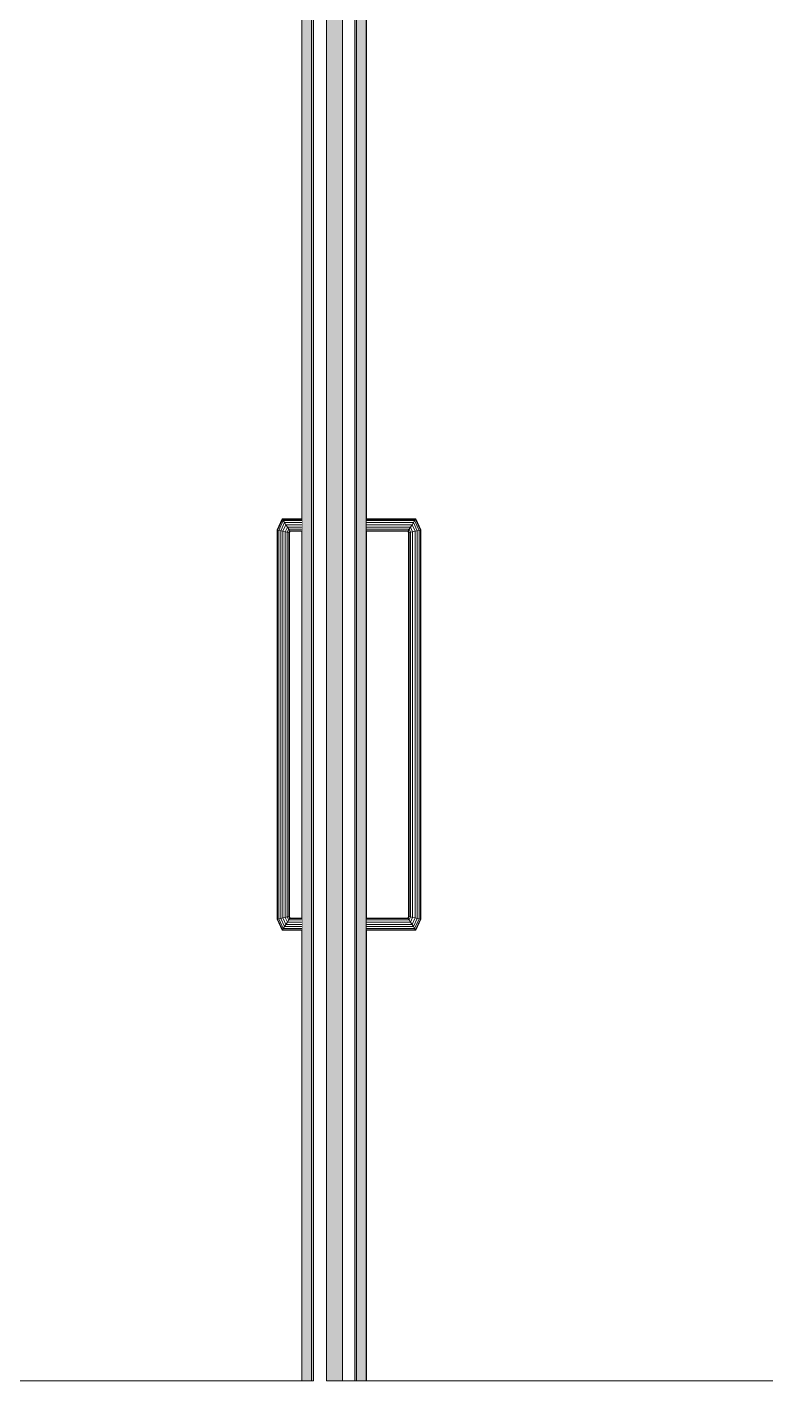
# Model space of a CAD drawing. Header units: millimetres. Extents: x -46169 to 228156, y -86316 to 18123.
# Drawn here: x 144138 to 145285, y -68961 to -66858 of the extents above; entities that cross this region are included whole.
import ezdxf

# ---------------------------------------------------------------- set-up
doc = ezdxf.new("R2010")
doc.units = ezdxf.units.MM
doc.header["$MEASUREMENT"] = 0
doc.linetypes.add('Dashed', pattern=[2822.222233, 1411.111116, -1411.111116])
doc.linetypes.add('Wipeout_Contour', pattern=[1000, 0, -1000])
for name, color, linetype, lineweight, true_color in [('0_Pen_No__105', 7, 'Continuous', 15, 0xa6a6a6), ('New_A-25-M_Wall_Int_Pen_No__107', 7, 'Continuous', 15, 0xa6a6a6), ('New_ArchiCAD Doors_Pen_No__63', 7, 'Continuous', 20, 0x606060)]:
    doc.layers.add(name, color=color, linetype=linetype, lineweight=lineweight, true_color=true_color)
for name, color, linetype in [('New_A-20-M_Floor_Slab', 7, 'Continuous'), ('New_A-25-M_Wall_Int', 7, 'Continuous'), ('New_ArchiCAD Doors', 7, 'Continuous')]:
    doc.layers.add(name, color=color, linetype=linetype)
for name, color, linetype, lineweight in [('New_A-20-M_Floor_Slab_Pen_No__4', 7, 'Continuous', 20), ('New_A-25-M_Wall_Int_Pen_No__1', 7, 'Continuous', 13), ('New_A-25-M_Wall_Int_Pen_No__87', 8, 'Continuous', 20), ('New_ArchiCAD Doors_Pen_No__3', 7, 'Continuous', 18), ('New_ArchiCAD Doors_Pen_No__93', 8, 'Continuous', 13)]:
    doc.layers.add(name, color=color, linetype=linetype, lineweight=lineweight)

# ---------------------------------------------------------------- blocks, each defined once
blk = doc.blocks.new('Section Elem_36_1', base_point=(104446.8, -81111))
at = {"color": 254, "linetype": 'Wipeout_Contour', "lineweight": 0, "ltscale": 635013.08444}
blk.add_wipeout([(144773.8, -65003.9), (144937.8, -65001.9), (144937.8, -64911), (144773.8, -64911)], dxfattribs=at).dxf.layer = 'New_A-25-M_Wall_Int'
at = {"color": 254, "linetype": 'Wipeout_Contour', "lineweight": 0, "ltscale": 634846.539658}
blk.add_wipeout([(144664.3, -65201), (144664.3, -65361), (144664.4, -65361), (144664.4, -65201)], dxfattribs=at).dxf.layer = 'New_A-25-M_Wall_Int'
at = {"color": 254, "linetype": 'Wipeout_Contour', "lineweight": 0, "ltscale": 636665.576805}
blk.add_wipeout([(144664.3, -65894.1), (144664.3, -66861), (144664.4, -66861), (144664.4, -65894.1)], dxfattribs=at).dxf.layer = 'New_A-25-M_Wall_Int'
at = {"layer": 'New_A-25-M_Wall_Int_Pen_No__87', "linetype": 'Continuous'}
blk.add_line((144773.8, -65003.9), (144773.8, -64911), dxfattribs=at)
blk = doc.blocks.new('*X60', base_point=(104446.8, -81111))
at = {"layer": 'New_A-25-M_Wall_Int_Pen_No__107', "linetype": 'Continuous'}
blk.add_hatch(color=256, dxfattribs=at).paths.add_polyline_path([(144602.3, -68961), (144627.3, -68961), (144627.3, -65201), (144602.3, -65201)])
blk = doc.blocks.new('Section Elem_37_1', base_point=(104446.8, -81111))
at = {"layer": 'New_A-25-M_Wall_Int_Pen_No__107', "linetype": 'Continuous'}
blk.add_hatch(color=256, dxfattribs=at).paths.add_polyline_path([(144564.3, -65201), (144564.3, -68961), (144579.3, -68961), (144579.3, -65201)])
at = {"layer": 'New_A-25-M_Wall_Int_Pen_No__107', "linetype": 'Continuous', "lineweight": 0, "true_color": 0x535353}
blk.add_hatch(color=251, dxfattribs=at).paths.add_polyline_path([(144579.3, -68961), (144582.3, -68961), (144582.3, -65201), (144579.3, -65201)])
at = {"layer": 'New_A-25-M_Wall_Int_Pen_No__1', "linetype": 'Continuous'}
blk.add_line((144564.3, -65961), (144564.3, -68961), dxfattribs=at)
at = {"color": 254, "linetype": 'Wipeout_Contour', "lineweight": 0, "ltscale": 797207.769052}
blk.add_wipeout([(144664.3, -66861), (144664.3, -66918), (144664.4, -66918), (144664.4, -67622), (144664.4, -66861)], dxfattribs=at).dxf.layer = 'New_A-25-M_Wall_Int'
at = {"layer": 'New_A-25-M_Wall_Int_Pen_No__1', "linetype": 'Continuous'}
blk.add_line((144664.3, -65201), (144664.3, -68961), dxfattribs=at)
at = {"color": 254, "linetype": 'Wipeout_Contour', "lineweight": 0, "ltscale": 637616.653371}
blk.add_wipeout([(144582.3, -68961), (144602.3, -68961), (144602.3, -65201), (144582.3, -65201)], dxfattribs=at).dxf.layer = 'New_A-25-M_Wall_Int'
at = {"layer": 'New_A-25-M_Wall_Int_Pen_No__1', "linetype": 'Continuous'}
for p, q in [((144579.3, -65201), (144579.3, -68961)), ((144582.3, -65201), (144582.3, -68961))]:
    blk.add_line(p, q, dxfattribs=at)
at = {"color": 254, "linetype": 'Wipeout_Contour', "lineweight": 0, "ltscale": 637698.293806}
blk.add_wipeout([(144602.3, -68961), (144627.3, -68961), (144627.3, -65201), (144602.3, -65201)], dxfattribs=at).dxf.layer = 'New_A-25-M_Wall_Int'
at = {"layer": 'New_A-25-M_Wall_Int_Pen_No__1', "linetype": 'Continuous'}
blk.add_line((144602.3, -65201), (144602.3, -68961), dxfattribs=at)
at = {"layer": 'New_A-25-M_Wall_Int'}
blk.add_blockref('*X60', (104446.8, -81111), dxfattribs=at)
at = {"color": 254, "linetype": 'Wipeout_Contour', "lineweight": 0, "ltscale": 637778.12189}
blk.add_wipeout([(144627.3, -68961), (144646.3, -68961), (144646.3, -65201), (144627.3, -65201)], dxfattribs=at).dxf.layer = 'New_A-25-M_Wall_Int'
at = {"layer": 'New_A-25-M_Wall_Int_Pen_No__107', "linetype": 'Continuous', "lineweight": 0, "true_color": 0x535353}
blk.add_hatch(color=251, dxfattribs=at).paths.add_polyline_path([(144646.3, -68961), (144649.3, -68961), (144649.3, -65201), (144646.3, -65201)])
at = {"layer": 'New_A-25-M_Wall_Int_Pen_No__107', "linetype": 'Continuous'}
blk.add_hatch(color=256, dxfattribs=at).paths.add_polyline_path([(144649.3, -68961), (144664.3, -68961), (144664.3, -65201), (144649.3, -65201)])
at = {"layer": 'New_A-25-M_Wall_Int_Pen_No__1', "linetype": 'Continuous'}
for p, q in [((144627.3, -65201), (144627.3, -68961)), ((144646.3, -65201), (144646.3, -68961)), ((144649.3, -65201), (144649.3, -68961))]:
    blk.add_line(p, q, dxfattribs=at)
blk = doc.blocks.new('Section Elem_38_1', base_point=(104446.8, -81111))
at = {"layer": 'New_A-25-M_Wall_Int_Pen_No__87', "linetype": 'Continuous'}
for p, q in [((144664.4, -65814.4), (144664.4, -67622)), ((144664.4, -68261), (144664.4, -68961))]:
    blk.add_line(p, q, dxfattribs=at)
at = {"color": 254, "linetype": 'Wipeout_Contour', "lineweight": 0, "ltscale": 959182.434237}
blk.add_wipeout([(144664.5, -68242), (144728.9, -68242), (144730, -68239.6), (144730, -67643.4), (144728.9, -67641), (144664.5, -67641)], dxfattribs=at).dxf.layer = 'New_A-25-M_Wall_Int'
at = {"layer": 'New_A-25-M_Wall_Int_Pen_No__87', "linetype": 'Continuous'}
blk.add_line((144664.4, -67641), (144664.4, -68242), dxfattribs=at)
blk = doc.blocks.new('Section Elem_47_1', base_point=(104446.8, -81111))
at = {"layer": 'New_ArchiCAD Doors_Pen_No__63', "linetype": 'Continuous'}
blk.add_line((144664.4, -66861), (144664.3, -66861), dxfattribs=at)
at = {"color": 254, "linetype": 'Wipeout_Contour', "lineweight": 0, "ltscale": 2077875.376776495}
blk.add_wipeout([(144664.4, -66934), (144664.3, -66934), (144664.3, -68961), (144664.4, -68961), (144664.4, -68261), (144664.3, -68261), (144664.3, -68260.3), (144664.3, -68242), (144664.4, -68242), (144664.4, -67641), (144664.3, -67641), (144664.3, -67622), (144664.4, -67622)], dxfattribs=at).dxf.layer = 'New_ArchiCAD Doors'
at = {"color": 254, "linetype": 'Wipeout_Contour', "lineweight": 0, "ltscale": 639423.3698}
blk.add_wipeout([(144535.4, -68258.3), (144534.1, -68260.3), (144564.3, -68260.3), (144564.3, -68258.3)], dxfattribs=at).dxf.layer = 'New_ArchiCAD Doors'
at = {"layer": 'New_ArchiCAD Doors_Pen_No__3', "linetype": 'Continuous'}
for p, q in [((144664.5, -67015.4), (144664.5, -67075.4)), ((144664.5, -67112.9), (144664.5, -67172.8)), ((144664.5, -67210.3), (144664.5, -67270.3)), ((144664.5, -67307.7), (144664.5, -67367.7)), ((144664.5, -67405.2), (144664.5, -67465.2)), ((144664.5, -67502.6), (144664.5, -67562.6)), ((144664.5, -67697.5), (144664.5, -67757.5)), ((144664.5, -67795), (144664.5, -67855)), ((144664.5, -67879.5), (144664.5, -67939.5)), ((144664.5, -67999.4), (144664.5, -67939.5)), ((144664.5, -68083.9), (144664.5, -68024)), ((144664.5, -68181.4), (144664.5, -68121.4)), ((144664.5, -68376.3), (144664.5, -68316.3)), ((144664.5, -68473.7), (144664.5, -68413.8)), ((144664.5, -68571.2), (144664.5, -68511.2)), ((144664.5, -68668.6), (144664.5, -68608.7)), ((144664.5, -68766.1), (144664.5, -68706.1)), ((144664.5, -68863.5), (144664.5, -68803.5)), ((144664.4, -68961), (144664.4, -68901))]:
    blk.add_line(p, q, dxfattribs=at)
at = {"layer": 'New_ArchiCAD Doors_Pen_No__63', "linetype": 'Continuous'}
blk.add_line((144664.3, -68961), (144664.3, -68895), dxfattribs=at)
at = {"color": 254, "linetype": 'Wipeout_Contour', "lineweight": 0, "ltscale": 637581.276204}
blk.add_wipeout([(144664.4, -66918), (144664.3, -66918), (144664.3, -66934), (144664.4, -66934)], dxfattribs=at).dxf.layer = 'New_ArchiCAD Doors'
at = {"color": 254, "linetype": 'Wipeout_Contour', "lineweight": 0, "ltscale": 639424.134979}
blk.add_wipeout([(144534.1, -68260.3), (144533.7, -68261), (144564.3, -68261), (144564.3, -68260.3)], dxfattribs=at).dxf.layer = 'New_ArchiCAD Doors'
at = {"color": 254, "linetype": 'Wipeout_Contour', "lineweight": 0, "ltscale": 639975.565751}
blk.add_wipeout([(144664.3, -68258.3), (144664.3, -68260.3), (144740.6, -68260.3), (144739.3, -68258.3)], dxfattribs=at).dxf.layer = 'New_ArchiCAD Doors'
at = {"layer": 'New_ArchiCAD Doors_Pen_No__3', "linetype": 'Continuous'}
blk.add_line((144664.4, -66918), (144664.4, -66977.9), dxfattribs=at)
at = {"layer": 'New_ArchiCAD Doors_Pen_No__63', "linetype": 'Continuous'}
for p, q in [((144664.3, -66861), (144664.3, -66934)), ((144664.4, -66918), (144664.4, -66861)), ((144664.3, -66934), (144664.3, -66918)), ((144664.4, -66918), (144664.4, -66934))]:
    blk.add_line(p, q, dxfattribs=at)
at = {"color": 254, "linetype": 'Wipeout_Contour', "lineweight": 0, "ltscale": 639421.944677}
blk.add_wipeout([(144537.3, -68255.3), (144535.4, -68258.3), (144564.3, -68258.3), (144564.3, -68255.3)], dxfattribs=at).dxf.layer = 'New_ArchiCAD Doors'
at = {"color": 254, "linetype": 'Wipeout_Contour', "lineweight": 0, "ltscale": 639979.355817}
blk.add_wipeout([(144740.6, -68260.3), (144664.3, -68260.3), (144664.3, -68261), (144741, -68261)], dxfattribs=at).dxf.layer = 'New_ArchiCAD Doors'
at = {"color": 254, "linetype": 'Wipeout_Contour', "lineweight": 0, "ltscale": 639347.721003}
blk.add_wipeout([(144531.4, -68242.5), (144528.3, -68243.2), (144535.4, -68258.3), (144537.3, -68255.3)], dxfattribs=at).dxf.layer = 'New_ArchiCAD Doors'
at = {"color": 254, "linetype": 'Wipeout_Contour', "lineweight": 0, "ltscale": 639968.360974}
blk.add_wipeout([(144664.3, -68255.3), (144664.3, -68258.3), (144739.3, -68258.3), (144737.4, -68255.3)], dxfattribs=at).dxf.layer = 'New_ArchiCAD Doors'
at = {"color": 254, "linetype": 'Wipeout_Contour', "lineweight": 0, "ltscale": 639342.948762}
blk.add_wipeout([(144535.4, -68258.3), (144528.3, -68243.2), (144526.3, -68243.6), (144534.1, -68260.3)], dxfattribs=at).dxf.layer = 'New_ArchiCAD Doors'
at = {"color": 254, "linetype": 'Wipeout_Contour', "lineweight": 0, "ltscale": 640102.08429}
blk.add_wipeout([(144743.3, -68242.5), (144737.4, -68255.3), (144739.3, -68258.3), (144746.4, -68243.2)], dxfattribs=at).dxf.layer = 'New_ArchiCAD Doors'
at = {"color": 254, "linetype": 'Wipeout_Contour', "lineweight": 0, "ltscale": 639340.475302}
blk.add_wipeout([(144534.1, -68260.3), (144526.3, -68243.6), (144525.7, -68243.8), (144533.7, -68261)], dxfattribs=at).dxf.layer = 'New_ArchiCAD Doors'
at = {"color": 254, "linetype": 'Wipeout_Contour', "lineweight": 0, "ltscale": 639413.968353}
blk.add_wipeout([(144545.3, -68242.8), (144564.3, -68242.8), (144564.3, -68242), (144545.8, -68242)], dxfattribs=at).dxf.layer = 'New_ArchiCAD Doors'
at = {"color": 254, "linetype": 'Wipeout_Contour', "lineweight": 0, "ltscale": 640112.171584}
blk.add_wipeout([(144739.3, -68258.3), (144740.6, -68260.3), (144748.4, -68243.6), (144746.4, -68243.2)], dxfattribs=at).dxf.layer = 'New_ArchiCAD Doors'
at = {"color": 254, "linetype": 'Wipeout_Contour', "lineweight": 0, "ltscale": 639927.11424}
blk.add_wipeout([(144664.3, -68242.8), (144729.4, -68242.8), (144728.9, -68242), (144664.3, -68242)], dxfattribs=at).dxf.layer = 'New_ArchiCAD Doors'
at = {"color": 254, "linetype": 'Wipeout_Contour', "lineweight": 0, "ltscale": 640117.472145}
blk.add_wipeout([(144740.6, -68260.3), (144741, -68261), (144749, -68243.8), (144748.4, -68243.6)], dxfattribs=at).dxf.layer = 'New_ArchiCAD Doors'
at = {"color": 254, "linetype": 'Wipeout_Contour', "lineweight": 0, "ltscale": 639418.178321}
blk.add_wipeout([(144541.9, -68248.1), (144539.4, -68252), (144564.3, -68252), (144564.3, -68248.1)], dxfattribs=at).dxf.layer = 'New_ArchiCAD Doors'
at = {"color": 254, "linetype": 'Wipeout_Contour', "lineweight": 0, "ltscale": 639416.231992}
blk.add_wipeout([(144543.9, -68244.9), (144541.9, -68248.1), (144564.3, -68248.1), (144564.3, -68244.9)], dxfattribs=at).dxf.layer = 'New_ArchiCAD Doors'
at = {"color": 254, "linetype": 'Wipeout_Contour', "lineweight": 0, "ltscale": 639949.136452}
blk.add_wipeout([(144664.3, -68248.1), (144664.3, -68252), (144735.3, -68252), (144732.8, -68248.1)], dxfattribs=at).dxf.layer = 'New_ArchiCAD Doors'
at = {"color": 254, "linetype": 'Wipeout_Contour', "lineweight": 0, "ltscale": 639939.088032}
blk.add_wipeout([(144664.3, -68244.9), (144664.3, -68248.1), (144732.8, -68248.1), (144730.8, -68244.9)], dxfattribs=at).dxf.layer = 'New_ArchiCAD Doors'
at = {"color": 254, "linetype": 'Wipeout_Contour', "lineweight": 0, "ltscale": 639420.17172}
blk.add_wipeout([(144539.4, -68252), (144537.3, -68255.3), (144564.3, -68255.3), (144564.3, -68252)], dxfattribs=at).dxf.layer = 'New_ArchiCAD Doors'
at = {"color": 254, "linetype": 'Wipeout_Contour', "lineweight": 0, "ltscale": 639414.754935}
blk.add_wipeout([(144543.9, -68244.9), (144564.3, -68244.9), (144564.3, -68242.8), (144545.3, -68242.8)], dxfattribs=at).dxf.layer = 'New_ArchiCAD Doors'
at = {"color": 254, "linetype": 'Wipeout_Contour', "lineweight": 0, "ltscale": 639959.295242}
blk.add_wipeout([(144664.3, -68252), (144664.3, -68255.3), (144737.4, -68255.3), (144735.3, -68252)], dxfattribs=at).dxf.layer = 'New_ArchiCAD Doors'
at = {"layer": 'New_ArchiCAD Doors_Pen_No__3', "linetype": 'Continuous'}
blk.add_line((144664.5, -68278.8), (144664.5, -68261), dxfattribs=at)
at = {"layer": 'New_ArchiCAD Doors_Pen_No__63', "linetype": 'Continuous'}
blk.add_line((144664.4, -68261), (144664.4, -68961), dxfattribs=at)
at = {"layer": 'New_ArchiCAD Doors_Pen_No__93', "linetype": 'Continuous'}
for p, q in [((144664.3, -68260.3), (144664.3, -68258.3)), ((144664.3, -68261), (144664.3, -68260.3))]:
    blk.add_line(p, q, dxfattribs=at)
at = {"color": 254, "linetype": 'Wipeout_Contour', "lineweight": 0, "ltscale": 639375.334589}
blk.add_wipeout([(144545.8, -68242), (144544.7, -68239.6), (144543.9, -68239.7), (144545.3, -68242.8)], dxfattribs=at).dxf.layer = 'New_ArchiCAD Doors'
at = {"color": 254, "linetype": 'Wipeout_Contour', "lineweight": 0, "ltscale": 639931.369143}
blk.add_wipeout([(144664.3, -68244.9), (144730.8, -68244.9), (144729.4, -68242.8), (144664.3, -68242.8)], dxfattribs=at).dxf.layer = 'New_ArchiCAD Doors'
at = {"layer": 'New_ArchiCAD Doors_Pen_No__3', "linetype": 'Continuous'}
blk.add_line((144664.5, -68242), (144664.5, -68218.9), dxfattribs=at)
at = {"layer": 'New_ArchiCAD Doors_Pen_No__93', "linetype": 'Continuous'}
for p, q in [((144664.3, -68242.8), (144664.3, -68242)), ((144664.3, -68244.9), (144664.3, -68242.8)), ((144664.3, -68248.1), (144664.3, -68244.9)), ((144664.3, -68252), (144664.3, -68248.1)), ((144664.3, -68255.3), (144664.3, -68252)), ((144664.3, -68258.3), (144664.3, -68255.3))]:
    blk.add_line(p, q, dxfattribs=at)
at = {"color": 254, "linetype": 'Wipeout_Contour', "lineweight": 0, "ltscale": 639372.366319}
blk.add_wipeout([(144545.3, -68242.8), (144543.9, -68239.7), (144541.7, -68240.2), (144543.9, -68244.9)], dxfattribs=at).dxf.layer = 'New_ArchiCAD Doors'
at = {"color": 254, "linetype": 'Wipeout_Contour', "lineweight": 0, "ltscale": 640044.350115}
blk.add_wipeout([(144728.9, -68242), (144729.4, -68242.8), (144730.8, -68239.7), (144730, -68239.6)], dxfattribs=at).dxf.layer = 'New_ArchiCAD Doors'
at = {"color": 254, "linetype": 'Wipeout_Contour', "lineweight": 0, "ltscale": 639360.504771}
blk.add_wipeout([(144541.9, -68248.1), (144538.5, -68240.9), (144534.7, -68241.8), (144539.4, -68252)], dxfattribs=at).dxf.layer = 'New_ArchiCAD Doors'
at = {"color": 254, "linetype": 'Wipeout_Contour', "lineweight": 0, "ltscale": 640050.299317}
blk.add_wipeout([(144729.4, -68242.8), (144730.8, -68244.9), (144733, -68240.2), (144730.8, -68239.7)], dxfattribs=at).dxf.layer = 'New_ArchiCAD Doors'
at = {"color": 254, "linetype": 'Wipeout_Contour', "lineweight": 0, "ltscale": 639367.201842}
blk.add_wipeout([(144543.9, -68244.9), (144541.7, -68240.2), (144538.5, -68240.9), (144541.9, -68248.1)], dxfattribs=at).dxf.layer = 'New_ArchiCAD Doors'
at = {"color": 254, "linetype": 'Wipeout_Contour', "lineweight": 0, "ltscale": 640075.164213}
blk.add_wipeout([(144732.8, -68248.1), (144735.3, -68252), (144740, -68241.8), (144736.2, -68240.9)], dxfattribs=at).dxf.layer = 'New_ArchiCAD Doors'
at = {"color": 254, "linetype": 'Wipeout_Contour', "lineweight": 0, "ltscale": 639353.761264}
blk.add_wipeout([(144539.4, -68252), (144534.7, -68241.8), (144531.4, -68242.5), (144537.3, -68255.3)], dxfattribs=at).dxf.layer = 'New_ArchiCAD Doors'
at = {"color": 254, "linetype": 'Wipeout_Contour', "lineweight": 0, "ltscale": 640061.098148}
blk.add_wipeout([(144730.8, -68244.9), (144732.8, -68248.1), (144736.2, -68240.9), (144733, -68240.2)], dxfattribs=at).dxf.layer = 'New_ArchiCAD Doors'
at = {"layer": 'New_ArchiCAD Doors_Pen_No__93', "linetype": 'Continuous'}
for p, q in [((144533.7, -68261), (144534.1, -68260.3)), ((144533.7, -68261), (144564.3, -68261)), ((144534.1, -68260.3), (144535.4, -68258.3)), ((144534.1, -68260.3), (144564.3, -68260.3)), ((144535.4, -68258.3), (144537.3, -68255.3)), ((144535.4, -68258.3), (144564.3, -68258.3)), ((144537.3, -68255.3), (144564.3, -68255.3))]:
    blk.add_line(p, q, dxfattribs=at)
at = {"color": 254, "linetype": 'Wipeout_Contour', "lineweight": 0, "ltscale": 638863.570448}
blk.add_wipeout([(144544.7, -68239.6), (144544.7, -67643.4), (144543.9, -67643.2), (144543.9, -68239.7)], dxfattribs=at).dxf.layer = 'New_ArchiCAD Doors'
at = {"color": 254, "linetype": 'Wipeout_Contour', "lineweight": 0, "ltscale": 640089.39133}
blk.add_wipeout([(144735.3, -68252), (144737.4, -68255.3), (144743.3, -68242.5), (144740, -68241.8)], dxfattribs=at).dxf.layer = 'New_ArchiCAD Doors'
at = {"layer": 'New_ArchiCAD Doors_Pen_No__93', "linetype": 'Continuous'}
for p, q in [((144737.4, -68255.3), (144664.3, -68255.3)), ((144739.3, -68258.3), (144664.3, -68258.3)), ((144740.6, -68260.3), (144664.3, -68260.3)), ((144741, -68261), (144664.3, -68261)), ((144739.3, -68258.3), (144737.4, -68255.3)), ((144740.6, -68260.3), (144739.3, -68258.3)), ((144741, -68261), (144740.6, -68260.3))]:
    blk.add_line(p, q, dxfattribs=at)
at = {"color": 254, "linetype": 'Wipeout_Contour', "lineweight": 0, "ltscale": 638858.197141}
blk.add_wipeout([(144543.9, -68239.7), (144543.9, -67643.2), (144541.7, -67642.7), (144541.7, -68240.2)], dxfattribs=at).dxf.layer = 'New_ArchiCAD Doors'
at = {"color": 254, "linetype": 'Wipeout_Contour', "lineweight": 0, "ltscale": 639537.419632}
blk.add_wipeout([(144730, -68239.6), (144730.8, -68239.7), (144730.8, -67643.2), (144730, -67643.4)], dxfattribs=at).dxf.layer = 'New_ArchiCAD Doors'
at = {"color": 254, "linetype": 'Wipeout_Contour', "lineweight": 0, "ltscale": 638835.719941}
blk.add_wipeout([(144538.5, -68240.9), (144538.5, -67642), (144534.7, -67641.1), (144534.7, -68241.8)], dxfattribs=at).dxf.layer = 'New_ArchiCAD Doors'
at = {"color": 254, "linetype": 'Wipeout_Contour', "lineweight": 0, "ltscale": 639542.796172}
blk.add_wipeout([(144730.8, -68239.7), (144733, -68240.2), (144733, -67642.7), (144730.8, -67643.2)], dxfattribs=at).dxf.layer = 'New_ArchiCAD Doors'
at = {"color": 254, "linetype": 'Wipeout_Contour', "lineweight": 0, "ltscale": 638848.435085}
blk.add_wipeout([(144541.7, -68240.2), (144541.7, -67642.7), (144538.5, -67642), (144538.5, -68240.9)], dxfattribs=at).dxf.layer = 'New_ArchiCAD Doors'
at = {"color": 254, "linetype": 'Wipeout_Contour', "lineweight": 0, "ltscale": 639565.293514}
blk.add_wipeout([(144736.2, -68240.9), (144740, -68241.8), (144740, -67641.1), (144736.2, -67642)], dxfattribs=at).dxf.layer = 'New_ArchiCAD Doors'
at = {"layer": 'New_ArchiCAD Doors_Pen_No__93', "linetype": 'Continuous'}
for p, q in [((144545.3, -68242.8), (144545.8, -68242)), ((144545.3, -68242.8), (144564.3, -68242.8)), ((144545.8, -68242), (144564.3, -68242))]:
    blk.add_line(p, q, dxfattribs=at)
at = {"color": 254, "linetype": 'Wipeout_Contour', "lineweight": 0, "ltscale": 638822.855158}
blk.add_wipeout([(144534.7, -68241.8), (144534.7, -67641.1), (144531.4, -67640.4), (144531.4, -68242.5)], dxfattribs=at).dxf.layer = 'New_ArchiCAD Doors'
at = {"color": 254, "linetype": 'Wipeout_Contour', "lineweight": 0, "ltscale": 638390.038553}
blk.add_wipeout([(144545.3, -67640.2), (144545.8, -67641), (144564.3, -67641), (144564.3, -67640.2)], dxfattribs=at).dxf.layer = 'New_ArchiCAD Doors'
at = {"color": 254, "linetype": 'Wipeout_Contour', "lineweight": 0, "ltscale": 639552.566404}
blk.add_wipeout([(144733, -68240.2), (144736.2, -68240.9), (144736.2, -67642), (144733, -67642.7)], dxfattribs=at).dxf.layer = 'New_ArchiCAD Doors'
at = {"layer": 'New_ArchiCAD Doors_Pen_No__93', "linetype": 'Continuous'}
for p, q in [((144543.9, -68239.7), (144544.7, -68239.6)), ((144543.9, -68239.7), (144545.3, -68242.8)), ((144543.9, -68244.9), (144545.3, -68242.8)), ((144543.9, -68244.9), (144564.3, -68244.9)), ((144544.7, -68239.6), (144545.8, -68242)), ((144729.4, -68242.8), (144664.3, -68242.8)), ((144728.9, -68242), (144664.3, -68242)), ((144729.4, -68242.8), (144728.9, -68242))]:
    blk.add_line(p, q, dxfattribs=at)
at = {"color": 254, "linetype": 'Wipeout_Contour', "lineweight": 0, "ltscale": 638811.377973}
blk.add_wipeout([(144531.4, -68242.5), (144531.4, -67640.4), (144528.3, -67639.7), (144528.3, -68243.2)], dxfattribs=at).dxf.layer = 'New_ArchiCAD Doors'
at = {"color": 254, "linetype": 'Wipeout_Contour', "lineweight": 0, "ltscale": 638356.119178}
blk.add_wipeout([(144544.7, -67643.4), (144545.8, -67641), (144545.3, -67640.2), (144543.9, -67643.2)], dxfattribs=at).dxf.layer = 'New_ArchiCAD Doors'
at = {"color": 254, "linetype": 'Wipeout_Contour', "lineweight": 0, "ltscale": 638904.006785}
blk.add_wipeout([(144664.3, -67641), (144728.9, -67641), (144729.4, -67640.2), (144664.3, -67640.2)], dxfattribs=at).dxf.layer = 'New_ArchiCAD Doors'
at = {"color": 254, "linetype": 'Wipeout_Contour', "lineweight": 0, "ltscale": 639578.171361}
blk.add_wipeout([(144740, -68241.8), (144743.3, -68242.5), (144743.3, -67640.4), (144740, -67641.1)], dxfattribs=at).dxf.layer = 'New_ArchiCAD Doors'
at = {"layer": 'New_ArchiCAD Doors_Pen_No__93', "linetype": 'Continuous'}
for p, q in [((144541.7, -68240.2), (144543.9, -68239.7)), ((144541.7, -68240.2), (144543.9, -68244.9)), ((144541.9, -68248.1), (144543.9, -68244.9)), ((144730.8, -68244.9), (144664.3, -68244.9)), ((144730, -68239.6), (144728.9, -68242)), ((144730.8, -68239.7), (144729.4, -68242.8)), ((144730.8, -68244.9), (144729.4, -68242.8)), ((144730.8, -68239.7), (144730, -68239.6)), ((144539.4, -68252), (144541.9, -68248.1)), ((144539.4, -68252), (144564.3, -68252)), ((144541.9, -68248.1), (144564.3, -68248.1))]:
    blk.add_line(p, q, dxfattribs=at)
at = {"color": 254, "linetype": 'Wipeout_Contour', "lineweight": 0, "ltscale": 638802.250101}
blk.add_wipeout([(144528.3, -68243.2), (144528.3, -67639.7), (144526.3, -67639.3), (144526.3, -68243.6)], dxfattribs=at).dxf.layer = 'New_ArchiCAD Doors'
at = {"color": 254, "linetype": 'Wipeout_Contour', "lineweight": 0, "ltscale": 638350.171059}
blk.add_wipeout([(144543.9, -67638), (144541.7, -67642.7), (144543.9, -67643.2), (144545.3, -67640.2)], dxfattribs=at).dxf.layer = 'New_ArchiCAD Doors'
at = {"color": 254, "linetype": 'Wipeout_Contour', "lineweight": 0, "ltscale": 639026.201726}
blk.add_wipeout([(144730, -67643.4), (144730.8, -67643.2), (144729.4, -67640.2), (144728.9, -67641)], dxfattribs=at).dxf.layer = 'New_ArchiCAD Doors'
at = {"color": 254, "linetype": 'Wipeout_Contour', "lineweight": 0, "ltscale": 639589.661128}
blk.add_wipeout([(144743.3, -68242.5), (144746.4, -68243.2), (144746.4, -67639.7), (144743.3, -67640.4)], dxfattribs=at).dxf.layer = 'New_ArchiCAD Doors'
at = {"layer": 'New_ArchiCAD Doors_Pen_No__93', "linetype": 'Continuous'}
for p, q in [((144538.5, -68240.9), (144541.7, -68240.2)), ((144538.5, -68240.9), (144541.9, -68248.1)), ((144733, -68240.2), (144730.8, -68239.7)), ((144733, -68240.2), (144730.8, -68244.9)), ((144732.8, -68248.1), (144730.8, -68244.9)), ((144537.3, -68255.3), (144539.4, -68252)), ((144732.8, -68248.1), (144664.3, -68248.1)), ((144735.3, -68252), (144664.3, -68252)), ((144735.3, -68252), (144732.8, -68248.1))]:
    blk.add_line(p, q, dxfattribs=at)
at = {"color": 254, "linetype": 'Wipeout_Contour', "lineweight": 0, "ltscale": 638797.442386}
blk.add_wipeout([(144526.3, -68243.6), (144526.3, -67639.3), (144525.7, -67639.1), (144525.7, -68243.8)], dxfattribs=at).dxf.layer = 'New_ArchiCAD Doors'
at = {"color": 254, "linetype": 'Wipeout_Contour', "lineweight": 0, "ltscale": 638385.770367}
blk.add_wipeout([(144564.3, -67638), (144543.9, -67638), (144545.3, -67640.2), (144564.3, -67640.2)], dxfattribs=at).dxf.layer = 'New_ArchiCAD Doors'
at = {"color": 254, "linetype": 'Wipeout_Contour', "lineweight": 0, "ltscale": 639029.188439}
blk.add_wipeout([(144730.8, -67638), (144729.4, -67640.2), (144730.8, -67643.2), (144733, -67642.7)], dxfattribs=at).dxf.layer = 'New_ArchiCAD Doors'
at = {"color": 254, "linetype": 'Wipeout_Contour', "lineweight": 0, "ltscale": 639598.799946}
blk.add_wipeout([(144746.4, -68243.2), (144748.4, -68243.6), (144748.4, -67639.3), (144746.4, -67639.7)], dxfattribs=at).dxf.layer = 'New_ArchiCAD Doors'
at = {"layer": 'New_ArchiCAD Doors_Pen_No__93', "linetype": 'Continuous'}
for p, q in [((144525.7, -68243.8), (144526.3, -68243.6)), ((144525.7, -68243.8), (144533.7, -68261)), ((144526.3, -68243.6), (144528.3, -68243.2)), ((144526.3, -68243.6), (144534.1, -68260.3)), ((144528.3, -68243.2), (144531.4, -68242.5)), ((144528.3, -68243.2), (144535.4, -68258.3)), ((144531.4, -68242.5), (144534.7, -68241.8)), ((144531.4, -68242.5), (144537.3, -68255.3)), ((144534.7, -68241.8), (144538.5, -68240.9)), ((144534.7, -68241.8), (144539.4, -68252)), ((144736.2, -68240.9), (144732.8, -68248.1)), ((144736.2, -68240.9), (144733, -68240.2)), ((144737.4, -68255.3), (144735.3, -68252))]:
    blk.add_line(p, q, dxfattribs=at)
at = {"color": 254, "linetype": 'Wipeout_Contour', "lineweight": 0, "ltscale": 638368.045864}
blk.add_wipeout([(144539.4, -67631), (144541.9, -67634.8), (144564.3, -67634.8), (144564.3, -67631)], dxfattribs=at).dxf.layer = 'New_ArchiCAD Doors'
at = {"color": 254, "linetype": 'Wipeout_Contour', "lineweight": 0, "ltscale": 638903.216583}
blk.add_wipeout([(144664.3, -67638), (144664.3, -67640.2), (144729.4, -67640.2), (144730.8, -67638)], dxfattribs=at).dxf.layer = 'New_ArchiCAD Doors'
at = {"color": 254, "linetype": 'Wipeout_Contour', "lineweight": 0, "ltscale": 639603.614639}
blk.add_wipeout([(144748.4, -68243.6), (144749, -68243.8), (144749, -67639.1), (144748.4, -67639.3)], dxfattribs=at).dxf.layer = 'New_ArchiCAD Doors'
at = {"layer": 'New_ArchiCAD Doors_Pen_No__93', "linetype": 'Continuous'}
for p, q in [((144740, -68241.8), (144735.3, -68252)), ((144740, -68241.8), (144736.2, -68240.9)), ((144743.3, -68242.5), (144737.4, -68255.3)), ((144746.4, -68243.2), (144739.3, -68258.3)), ((144743.3, -68242.5), (144740, -68241.8)), ((144748.4, -68243.6), (144740.6, -68260.3)), ((144749, -68243.8), (144741, -68261)), ((144746.4, -68243.2), (144743.3, -68242.5)), ((144748.4, -68243.6), (144746.4, -68243.2)), ((144749, -68243.8), (144748.4, -68243.6))]:
    blk.add_line(p, q, dxfattribs=at)
at = {"color": 254, "linetype": 'Wipeout_Contour', "lineweight": 0, "ltscale": 638357.934466}
blk.add_wipeout([(144537.3, -67627.7), (144539.4, -67631), (144564.3, -67631), (144564.3, -67627.7)], dxfattribs=at).dxf.layer = 'New_ArchiCAD Doors'
at = {"color": 254, "linetype": 'Wipeout_Contour', "lineweight": 0, "ltscale": 638899.876721}
blk.add_wipeout([(144664.3, -67634.8), (144732.8, -67634.8), (144735.3, -67631), (144664.3, -67631)], dxfattribs=at).dxf.layer = 'New_ArchiCAD Doors'
at = {"color": 254, "linetype": 'Wipeout_Contour', "lineweight": 0, "ltscale": 638339.377335}
blk.add_wipeout([(144543.9, -67638), (144541.9, -67634.8), (144538.5, -67642), (144541.7, -67642.7)], dxfattribs=at).dxf.layer = 'New_ArchiCAD Doors'
at = {"color": 254, "linetype": 'Wipeout_Contour', "lineweight": 0, "ltscale": 638897.954324}
blk.add_wipeout([(144664.3, -67631), (144735.3, -67631), (144737.4, -67627.7), (144664.3, -67627.7)], dxfattribs=at).dxf.layer = 'New_ArchiCAD Doors'
at = {"color": 254, "linetype": 'Wipeout_Contour', "lineweight": 0, "ltscale": 638378.063015}
blk.add_wipeout([(144564.3, -67634.8), (144541.9, -67634.8), (144543.9, -67638), (144564.3, -67638)], dxfattribs=at).dxf.layer = 'New_ArchiCAD Doors'
at = {"color": 254, "linetype": 'Wipeout_Contour', "lineweight": 0, "ltscale": 639034.389592}
blk.add_wipeout([(144730.8, -67638), (144733, -67642.7), (144736.2, -67642), (144732.8, -67634.8)], dxfattribs=at).dxf.layer = 'New_ArchiCAD Doors'
at = {"color": 254, "linetype": 'Wipeout_Contour', "lineweight": 0, "ltscale": 638325.319362}
blk.add_wipeout([(144538.5, -67642), (144541.9, -67634.8), (144539.4, -67631), (144534.7, -67641.1)], dxfattribs=at).dxf.layer = 'New_ArchiCAD Doors'
at = {"color": 254, "linetype": 'Wipeout_Contour', "lineweight": 0, "ltscale": 638901.768649}
blk.add_wipeout([(144664.3, -67634.8), (144664.3, -67638), (144730.8, -67638), (144732.8, -67634.8)], dxfattribs=at).dxf.layer = 'New_ArchiCAD Doors'
at = {"layer": 'New_ArchiCAD Doors_Pen_No__3', "linetype": 'Continuous'}
blk.add_line((144664.5, -67641), (144664.5, -67660.1), dxfattribs=at)
at = {"layer": 'New_ArchiCAD Doors_Pen_No__63', "linetype": 'Continuous'}
blk.add_line((144664.4, -67641), (144664.4, -68242), dxfattribs=at)
at = {"layer": 'New_ArchiCAD Doors_Pen_No__93', "linetype": 'Continuous'}
blk.add_line((144664.3, -67640.2), (144664.3, -67641), dxfattribs=at)
at = {"color": 254, "linetype": 'Wipeout_Contour', "lineweight": 0, "ltscale": 638348.907676}
blk.add_wipeout([(144564.3, -67624.6), (144535.4, -67624.6), (144537.3, -67627.7), (144564.3, -67627.7)], dxfattribs=at).dxf.layer = 'New_ArchiCAD Doors'
at = {"color": 254, "linetype": 'Wipeout_Contour', "lineweight": 0, "ltscale": 639041.136207}
blk.add_wipeout([(144736.2, -67642), (144740, -67641.1), (144735.3, -67631), (144732.8, -67634.8)], dxfattribs=at).dxf.layer = 'New_ArchiCAD Doors'
at = {"color": 254, "linetype": 'Wipeout_Contour', "lineweight": 0, "ltscale": 638341.743176}
blk.add_wipeout([(144534.1, -67622.6), (144535.4, -67624.6), (144564.3, -67624.6), (144564.3, -67622.6)], dxfattribs=at).dxf.layer = 'New_ArchiCAD Doors'
at = {"color": 254, "linetype": 'Wipeout_Contour', "lineweight": 0, "ltscale": 638896.241649}
blk.add_wipeout([(144664.3, -67624.6), (144664.3, -67627.7), (144737.4, -67627.7), (144739.3, -67624.6)], dxfattribs=at).dxf.layer = 'New_ArchiCAD Doors'
at = {"layer": 'New_ArchiCAD Doors_Pen_No__93', "linetype": 'Continuous'}
blk.add_line((144664.3, -67638), (144664.3, -67640.2), dxfattribs=at)
at = {"color": 254, "linetype": 'Wipeout_Contour', "lineweight": 0, "ltscale": 638311.101501}
blk.add_wipeout([(144534.7, -67641.1), (144539.4, -67631), (144537.3, -67627.7), (144531.4, -67640.4)], dxfattribs=at).dxf.layer = 'New_ArchiCAD Doors'
at = {"color": 254, "linetype": 'Wipeout_Contour', "lineweight": 0, "ltscale": 638894.873929}
blk.add_wipeout([(144664.3, -67624.6), (144739.3, -67624.6), (144740.6, -67622.6), (144664.3, -67622.6)], dxfattribs=at).dxf.layer = 'New_ArchiCAD Doors'
at = {"layer": 'New_ArchiCAD Doors_Pen_No__93', "linetype": 'Continuous'}
blk.add_line((144664.3, -67634.8), (144664.3, -67638), dxfattribs=at)
at = {"color": 254, "linetype": 'Wipeout_Contour', "lineweight": 0, "ltscale": 638298.417637}
blk.add_wipeout([(144531.4, -67640.4), (144537.3, -67627.7), (144535.4, -67624.6), (144528.3, -67639.7)], dxfattribs=at).dxf.layer = 'New_ArchiCAD Doors'
at = {"color": 254, "linetype": 'Wipeout_Contour', "lineweight": 0, "ltscale": 639047.931269}
blk.add_wipeout([(144740, -67641.1), (144743.3, -67640.4), (144737.4, -67627.7), (144735.3, -67631)], dxfattribs=at).dxf.layer = 'New_ArchiCAD Doors'
at = {"color": 254, "linetype": 'Wipeout_Contour', "lineweight": 0, "ltscale": 638288.338613}
blk.add_wipeout([(144528.3, -67639.7), (144535.4, -67624.6), (144534.1, -67622.6), (144526.3, -67639.3)], dxfattribs=at).dxf.layer = 'New_ArchiCAD Doors'
at = {"color": 254, "linetype": 'Wipeout_Contour', "lineweight": 0, "ltscale": 639054.018734}
blk.add_wipeout([(144743.3, -67640.4), (144746.4, -67639.7), (144739.3, -67624.6), (144737.4, -67627.7)], dxfattribs=at).dxf.layer = 'New_ArchiCAD Doors'
at = {"layer": 'New_ArchiCAD Doors_Pen_No__93', "linetype": 'Continuous'}
for p, q in [((144544.7, -67643.4), (144545.8, -67641)), ((144544.7, -68239.6), (144544.7, -67643.4)), ((144545.3, -67640.2), (144545.8, -67641)), ((144545.3, -67640.2), (144564.3, -67640.2)), ((144545.8, -67641), (144564.3, -67641))]:
    blk.add_line(p, q, dxfattribs=at)
at = {"color": 254, "linetype": 'Wipeout_Contour', "lineweight": 0, "ltscale": 638283.043733}
blk.add_wipeout([(144526.3, -67639.3), (144534.1, -67622.6), (144533.7, -67622), (144525.7, -67639.1)], dxfattribs=at).dxf.layer = 'New_ArchiCAD Doors'
at = {"color": 254, "linetype": 'Wipeout_Contour', "lineweight": 0, "ltscale": 639058.829739}
blk.add_wipeout([(144746.4, -67639.7), (144748.4, -67639.3), (144740.6, -67622.6), (144739.3, -67624.6)], dxfattribs=at).dxf.layer = 'New_ArchiCAD Doors'
at = {"layer": 'New_ArchiCAD Doors_Pen_No__93', "linetype": 'Continuous'}
for p, q in [((144538.5, -67642), (144541.9, -67634.8)), ((144541.9, -67634.8), (144564.3, -67634.8)), ((144541.9, -67634.8), (144543.9, -67638)), ((144525.7, -68243.8), (144525.7, -67639.1)), ((144525.7, -67639.1), (144526.3, -67639.3)), ((144526.3, -68243.6), (144526.3, -67639.3)), ((144526.3, -67639.3), (144528.3, -67639.7)), ((144528.3, -68243.2), (144528.3, -67639.7)), ((144528.3, -67639.7), (144531.4, -67640.4)), ((144531.4, -68242.5), (144531.4, -67640.4)), ((144531.4, -67640.4), (144534.7, -67641.1)), ((144534.7, -68241.8), (144534.7, -67641.1)), ((144534.7, -67641.1), (144538.5, -67642)), ((144538.5, -68240.9), (144538.5, -67642)), ((144538.5, -67642), (144541.7, -67642.7)), ((144541.7, -67642.7), (144543.9, -67638)), ((144541.7, -68240.2), (144541.7, -67642.7)), ((144541.7, -67642.7), (144543.9, -67643.2)), ((144543.9, -67638), (144545.3, -67640.2)), ((144543.9, -67638), (144564.3, -67638)), ((144543.9, -67643.2), (144545.3, -67640.2)), ((144543.9, -68239.7), (144543.9, -67643.2)), ((144543.9, -67643.2), (144544.7, -67643.4)), ((144729.4, -67640.2), (144664.3, -67640.2)), ((144728.9, -67641), (144664.3, -67641)), ((144729.4, -67640.2), (144728.9, -67641)), ((144730, -67643.4), (144728.9, -67641)), ((144730, -68239.6), (144730, -67643.4))]:
    blk.add_line(p, q, dxfattribs=at)
at = {"color": 254, "linetype": 'Wipeout_Contour', "lineweight": 0, "ltscale": 638337.983561}
blk.add_wipeout([(144564.3, -67622), (144533.7, -67622), (144534.1, -67622.6), (144564.3, -67622.6)], dxfattribs=at).dxf.layer = 'New_ArchiCAD Doors'
at = {"color": 254, "linetype": 'Wipeout_Contour', "lineweight": 0, "ltscale": 639061.324968}
blk.add_wipeout([(144748.4, -67639.3), (144749, -67639.1), (144741, -67622), (144740.6, -67622.6)], dxfattribs=at).dxf.layer = 'New_ArchiCAD Doors'
at = {"layer": 'New_ArchiCAD Doors_Pen_No__93', "linetype": 'Continuous'}
for p, q in [((144525.7, -67639.1), (144533.7, -67622)), ((144526.3, -67639.3), (144534.1, -67622.6)), ((144528.3, -67639.7), (144535.4, -67624.6)), ((144531.4, -67640.4), (144537.3, -67627.7)), ((144533.7, -67622), (144564.3, -67622)), ((144533.7, -67622), (144534.1, -67622.6)), ((144534.1, -67622.6), (144564.3, -67622.6)), ((144534.1, -67622.6), (144535.4, -67624.6)), ((144534.7, -67641.1), (144539.4, -67631)), ((144535.4, -67624.6), (144564.3, -67624.6)), ((144535.4, -67624.6), (144537.3, -67627.7)), ((144537.3, -67627.7), (144564.3, -67627.7)), ((144537.3, -67627.7), (144539.4, -67631)), ((144539.4, -67631), (144564.3, -67631)), ((144539.4, -67631), (144541.9, -67634.8)), ((144732.8, -67634.8), (144664.3, -67634.8)), ((144732.8, -67634.8), (144730.8, -67638)), ((144736.2, -67642), (144732.8, -67634.8)), ((144730.8, -67638), (144664.3, -67638)), ((144730.8, -67638), (144729.4, -67640.2)), ((144730.8, -67643.2), (144729.4, -67640.2)), ((144730.8, -67643.2), (144730, -67643.4)), ((144733, -67642.7), (144730.8, -67638)), ((144733, -67642.7), (144730.8, -67643.2)), ((144730.8, -68239.7), (144730.8, -67643.2)), ((144736.2, -67642), (144733, -67642.7)), ((144733, -68240.2), (144733, -67642.7)), ((144740, -67641.1), (144736.2, -67642)), ((144736.2, -68240.9), (144736.2, -67642)), ((144743.3, -67640.4), (144740, -67641.1)), ((144740, -68241.8), (144740, -67641.1)), ((144746.4, -67639.7), (144743.3, -67640.4)), ((144743.3, -68242.5), (144743.3, -67640.4)), ((144748.4, -67639.3), (144746.4, -67639.7)), ((144746.4, -68243.2), (144746.4, -67639.7)), ((144749, -67639.1), (144748.4, -67639.3)), ((144748.4, -68243.6), (144748.4, -67639.3)), ((144749, -68243.8), (144749, -67639.1))]:
    blk.add_line(p, q, dxfattribs=at)
at = {"color": 254, "linetype": 'Wipeout_Contour', "lineweight": 0, "ltscale": 638894.148251}
blk.add_wipeout([(144664.3, -67622), (144664.3, -67622.6), (144740.6, -67622.6), (144741, -67622)], dxfattribs=at).dxf.layer = 'New_ArchiCAD Doors'
at = {"layer": 'New_ArchiCAD Doors_Pen_No__3', "linetype": 'Continuous'}
blk.add_line((144664.5, -67600.1), (144664.5, -67622), dxfattribs=at)
at = {"layer": 'New_ArchiCAD Doors_Pen_No__63', "linetype": 'Continuous'}
for p, q in [((144664.3, -68961), (144664.3, -66934)), ((144664.3, -66934), (144664.3, -68895)), ((144664.4, -66934), (144664.4, -67622))]:
    blk.add_line(p, q, dxfattribs=at)
at = {"layer": 'New_ArchiCAD Doors_Pen_No__93', "linetype": 'Continuous'}
for p, q in [((144664.3, -67622), (144664.3, -67622.6)), ((144664.3, -67622.6), (144664.3, -67624.6)), ((144740.6, -67622.6), (144664.3, -67622.6)), ((144664.3, -67624.6), (144664.3, -67627.7)), ((144739.3, -67624.6), (144664.3, -67624.6)), ((144664.3, -67627.7), (144664.3, -67631)), ((144737.4, -67627.7), (144664.3, -67627.7)), ((144735.3, -67631), (144664.3, -67631)), ((144664.3, -67631), (144664.3, -67634.8)), ((144741, -67622), (144664.3, -67622)), ((144735.3, -67631), (144732.8, -67634.8)), ((144737.4, -67627.7), (144735.3, -67631)), ((144740, -67641.1), (144735.3, -67631)), ((144739.3, -67624.6), (144737.4, -67627.7)), ((144743.3, -67640.4), (144737.4, -67627.7)), ((144740.6, -67622.6), (144739.3, -67624.6)), ((144746.4, -67639.7), (144739.3, -67624.6)), ((144741, -67622), (144740.6, -67622.6)), ((144748.4, -67639.3), (144740.6, -67622.6)), ((144749, -67639.1), (144741, -67622))]:
    blk.add_line(p, q, dxfattribs=at)
blk = doc.blocks.new('Section Elem_53_1', base_point=(104446.8, -81111))
at = {"color": 254, "linetype": 'Wipeout_Contour', "lineweight": 0, "ltscale": 637263.996595}
blk.add_wipeout([(148848.1, -68986), (148848.1, -68961), (138338.7, -68961), (138338.7, -68986)], dxfattribs=at).dxf.layer = 'New_A-20-M_Floor_Slab'
at = {"layer": 'New_A-20-M_Floor_Slab_Pen_No__4', "linetype": 'Continuous'}
for p, q in [((144564.3, -68961), (143063.6, -68961)), ((144627.3, -68961), (144602.3, -68961)), ((148703.6, -68961), (144664.3, -68961))]:
    blk.add_line(p, q, dxfattribs=at)
at = {"layer": 'New_A-20-M_Floor_Slab_Pen_No__4', "linetype": 'Continuous', "flags": 128}
for points in [[(144582.3, -68961), (144579.3, -68961), (144564.3, -68961)], [(144664.3, -68961), (144649.3, -68961), (144646.3, -68961)]]:
    blk.add_lwpolyline(points, dxfattribs=at)
blk = doc.blocks.new('Section Elem_86_1', base_point=(104446.8, -81111))
at = {"color": 254, "linetype": 'Wipeout_Contour', "lineweight": 0, "ltscale": 638175.184992}
blk.add_wipeout([(144664.4, -66934), (144664.4, -67622), (144664.5, -67622), (144664.5, -66934)], dxfattribs=at).dxf.layer = 'New_ArchiCAD Doors'
at = {"color": 254, "linetype": 'Wipeout_Contour', "lineweight": 0, "ltscale": 639298.586684}
blk.add_wipeout([(144664.4, -67641), (144664.4, -68242), (144664.5, -68242), (144664.5, -67641)], dxfattribs=at).dxf.layer = 'New_ArchiCAD Doors'
at = {"color": 254, "linetype": 'Wipeout_Contour', "lineweight": 0, "ltscale": 639376.705809}
blk.add_wipeout([(144544.9, -68239.6), (144544.7, -68239.6), (144545.8, -68242), (144546, -68242)], dxfattribs=at).dxf.layer = 'New_ArchiCAD Doors'
at = {"color": 254, "linetype": 'Wipeout_Contour', "lineweight": 0, "ltscale": 640441.917835}
blk.add_wipeout([(144664.4, -68961), (144664.5, -68961), (144664.5, -68261), (144664.4, -68261)], dxfattribs=at).dxf.layer = 'New_ArchiCAD Doors'
at = {"color": 254, "linetype": 'Wipeout_Contour', "lineweight": 0, "ltscale": 637533.659262}
blk.add_wipeout([(144664.4, -66934), (144664.5, -66934), (144664.5, -66861), (144664.4, -66861)], dxfattribs=at).dxf.layer = 'New_ArchiCAD Doors'
at = {"color": 254, "linetype": 'Wipeout_Contour', "lineweight": 0, "ltscale": 958298.615486}
blk.add_wipeout([(144544.7, -67643.4), (144544.7, -68239.6), (144544.7, -68239.6), (144544.9, -68239.6), (144544.9, -67643.4), (144544.7, -67643.3)], dxfattribs=at).dxf.layer = 'New_ArchiCAD Doors'
at = {"layer": 'New_ArchiCAD Doors_Pen_No__93', "linetype": 'Continuous'}
for q in [(144544.7, -68239.6), (144546, -68242)]:
    blk.add_line((144544.9, -68239.6), q, dxfattribs=at)
at = {"color": 254, "linetype": 'Wipeout_Contour', "lineweight": 0, "ltscale": 638358.105762}
blk.add_wipeout([(144545.8, -67641), (144544.7, -67643.3), (144544.9, -67643.4), (144546, -67641)], dxfattribs=at).dxf.layer = 'New_ArchiCAD Doors'
at = {"layer": 'New_ArchiCAD Doors_Pen_No__93', "linetype": 'Continuous'}
for p, q in [((144544.9, -67643.4), (144544.7, -67643.3)), ((144544.9, -67643.4), (144546, -67641)), ((144544.9, -68239.6), (144544.9, -67643.4))]:
    blk.add_line(p, q, dxfattribs=at)
blk = doc.blocks.new('A03 Atrium Longitudinal Section_STORY_MARKER', base_point=(104446.8, -81111))
at = {"layer": '0_Pen_No__105', "linetype": 'Dashed', "ltscale": 0.2}
blk.add_line((105107.6, -68961), (184115, -68961), dxfattribs=at)

msp = doc.modelspace()

# ---------------------------------------------------------------- block references
at = {"layer": 'New_A-25-M_Wall_Int'}
msp.add_blockref('Section Elem_36_1', (104446.8, -81111), dxfattribs=at)

# ---------------------------------------------------------------- next in the draw order: block references
msp.add_blockref('Section Elem_37_1', (104446.8, -81111), dxfattribs=at)

# ---------------------------------------------------------------- next in the draw order: block references
msp.add_blockref('Section Elem_38_1', (104446.8, -81111), dxfattribs=at)

# ---------------------------------------------------------------- next in the draw order: block references
at = {"layer": 'New_ArchiCAD Doors'}
msp.add_blockref('Section Elem_47_1', (104446.8, -81111), dxfattribs=at)

# ---------------------------------------------------------------- next in the draw order: block references
at = {"layer": 'New_A-20-M_Floor_Slab'}
msp.add_blockref('Section Elem_53_1', (104446.8, -81111), dxfattribs=at)

# ---------------------------------------------------------------- next in the draw order: block references
at = {"layer": 'New_ArchiCAD Doors'}
msp.add_blockref('Section Elem_86_1', (104446.8, -81111), dxfattribs=at)

# ---------------------------------------------------------------- next in the draw order: block references
at = {"linetype": 'Continuous', "lineweight": 0}
msp.add_blockref('A03 Atrium Longitudinal Section_STORY_MARKER', (104446.8, -81111), dxfattribs=at)

doc.saveas('drawing.dxf')
